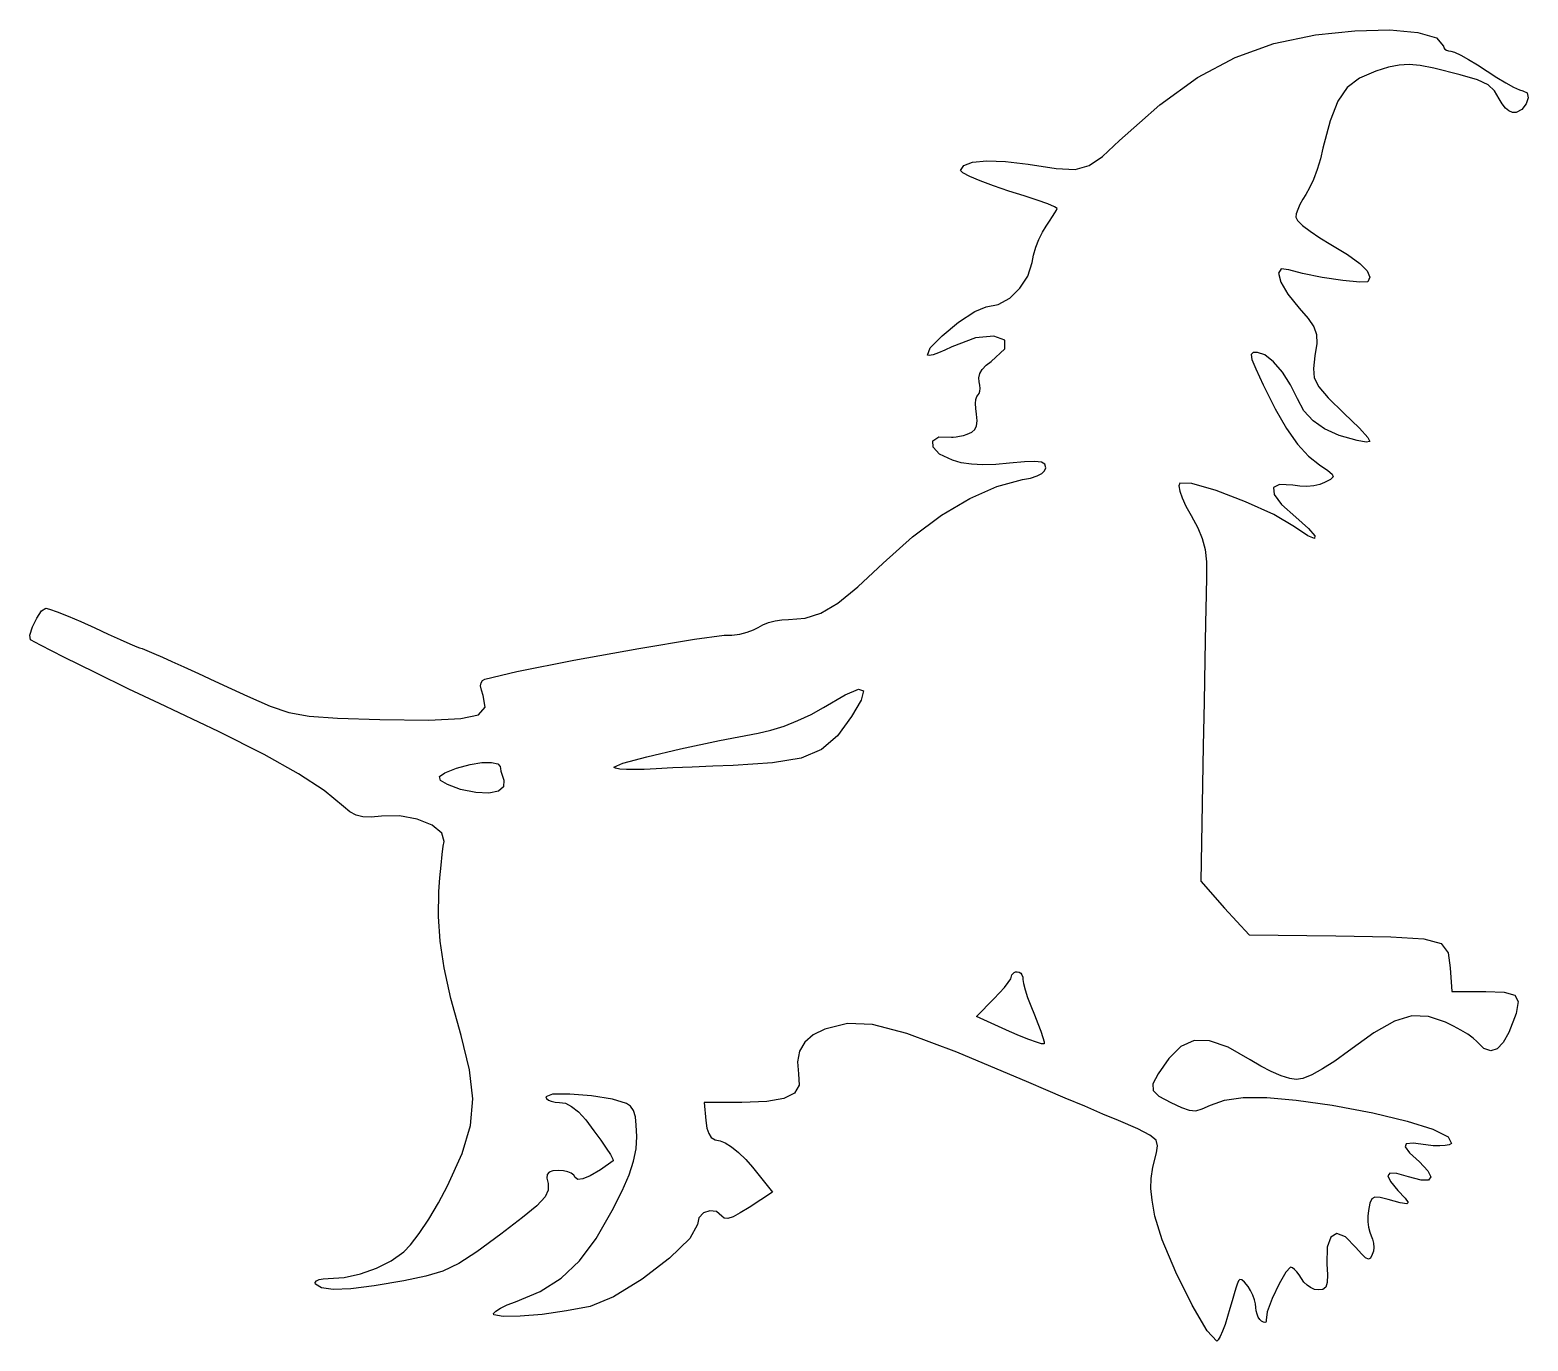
# Model space of a CAD drawing. Header units: metres. Extents: x 0 to 113, y 0 to 99.
import ezdxf

# ---------------------------------------------------------------- set-up
doc = ezdxf.new("R2010")
doc.units = ezdxf.units.M

msp = doc.modelspace()

# ---------------------------------------------------------------- linework, layer by layer
at = {"layer": 'Layer0'}
for p, q in [((60.06, 47.95), (61.71, 48.9)), ((61.71, 48.9), (62.71, 49.32)), ((62.71, 49.32), (63.09, 49.2)), ((63.09, 49.2), (62.9, 48.51)), ((59.13, 47.42), (60.06, 47.95)), ((62.9, 48.51), (62.17, 47.26)), ((56.07, 46.22), (57.09, 46.54)), ((57.09, 46.54), (58.13, 46.95)), ((58.13, 46.95), (59.13, 47.42)), ((62.17, 47.26), (61.12, 45.79)), ((49.25, 44.82), (52.18, 45.45)), ((52.18, 45.45), (55.12, 46.01)), ((55.12, 46.01), (56.07, 46.22)), ((61.12, 45.79), (59.92, 44.77)), ((46.69, 44.21), (49.25, 44.82)), ((59.92, 44.77), (58.36, 44.12)), ((31.41, 43.01), (32.29, 43.34)), ((32.29, 43.34), (33.31, 43.62)), ((33.31, 43.62), (34.21, 43.77)), ((34.21, 43.77), (34.94, 43.79)), ((34.94, 43.79), (35.42, 43.69)), ((35.42, 43.69), (35.6, 43.47)), ((35.6, 43.47), (35.61, 43.32)), ((35.61, 43.32), (35.65, 43.12)), ((35.65, 43.12), (35.71, 42.89)), ((44.2, 43.43), (44.88, 43.72)), ((44.31, 43.34), (44.2, 43.43)), ((44.64, 43.28), (44.31, 43.34)), ((45.14, 43.25), (44.64, 43.28)), ((44.88, 43.72), (46.69, 44.21)), ((45.76, 43.24), (45.14, 43.25)), ((46.48, 43.26), (45.76, 43.24)), ((47.4, 43.31), (46.48, 43.26)), ((48.65, 43.38), (47.4, 43.31)), ((50.12, 43.44), (48.65, 43.38)), ((51.68, 43.5), (50.12, 43.44)), ((53.23, 43.56), (51.68, 43.5)), ((56.2, 43.75), (53.23, 43.56)), ((58.36, 44.12), (56.2, 43.75)), ((31, 42.71), (31.41, 43.01)), ((31.06, 42.42), (31, 42.71)), ((31.59, 42.11), (31.06, 42.42)), ((32.59, 41.75), (31.59, 42.11)), ((35.71, 42.89), (35.78, 42.66)), ((35.78, 42.66), (35.86, 42.44)), ((35.86, 42.44), (35.85, 41.95)), ((33.75, 41.5), (32.59, 41.75)), ((34.73, 41.46), (33.75, 41.5)), ((35.45, 41.62), (34.73, 41.46)), ((35.85, 41.95), (35.45, 41.62)), ((74.04, 27.13), (74.23, 27.42)), ((74.23, 27.42), (74.3, 27.61)), ((74.3, 27.61), (74.32, 27.71)), ((74.32, 27.71), (74.39, 27.8)), ((74.39, 27.8), (74.48, 27.88)), ((74.48, 27.88), (74.6, 27.93)), ((74.6, 27.93), (74.73, 27.95)), ((74.73, 27.95), (74.87, 27.92)), ((74.87, 27.92), (74.99, 27.84)), ((74.99, 27.84), (75.08, 27.71)), ((75.08, 27.71), (75.14, 27.54)), ((75.14, 27.54), (75.16, 27.35)), ((75.16, 27.35), (75.2, 27.05)), ((72.96, 25.89), (73.38, 26.34)), ((73.38, 26.34), (73.75, 26.76)), ((73.75, 26.76), (74.04, 27.13)), ((75.2, 27.05), (75.32, 26.58)), ((75.32, 26.58), (75.51, 26)), ((71.63, 24.55), (72.96, 25.89)), ((75.51, 26), (75.75, 25.36)), ((75.75, 25.36), (76.02, 24.68)), ((74.13, 23.43), (71.63, 24.55)), ((76.02, 24.68), (76.28, 24.03)), ((76.28, 24.03), (76.5, 23.45)), ((74.9, 23.1), (74.13, 23.43)), ((75.6, 22.82), (74.9, 23.1)), ((76.17, 22.61), (75.6, 22.82)), ((76.5, 23.45), (76.66, 22.98)), ((76.66, 22.98), (76.75, 22.64)), ((76.57, 22.5), (76.17, 22.61)), ((76.75, 22.49), (76.57, 22.5)), ((76.75, 22.64), (76.75, 22.49))]:
    msp.add_line(p, q, dxfattribs=at)
msp.add_polyline3d([(82.47, 90.86, 0), (83.99, 92.2, 0), (85.51, 93.54, 0), (88.38, 95.61, 0), (91.21, 97.14, 0), (94.14, 98.19, 0), (97.3, 98.86, 0), (100.27, 99.16, 0), (102.92, 99.22, 0), (105.05, 99.03, 0), (106.46, 98.62, 0), (106.98, 98, 0), (107.01, 97.87, 0), (107.09, 97.77, 0), (107.21, 97.68, 0), (107.36, 97.63, 0), (107.54, 97.61, 0), (107.82, 97.53, 0), (108.29, 97.32, 0), (108.89, 96.99, 0), (109.57, 96.58, 0), (110.29, 96.11, 0), (111.02, 95.63, 0), (111.71, 95.22, 0), (112.29, 94.89, 0), (112.74, 94.68, 0), (113, 94.6, 0), (113.32, 94.45, 0), (113.39, 94.07, 0), (113.24, 93.62, 0), (112.92, 93.2, 0), (112.48, 92.97, 0), (112.21, 92.97, 0), (111.94, 93.09, 0), (111.67, 93.31, 0), (111.42, 93.62, 0), (111.19, 94, 0), (110.85, 94.61, 0), (110.36, 95.06, 0), (109.55, 95.44, 0), (108.24, 95.83, 0), (106.25, 96.32, 0), (105.22, 96.52, 0), (104.39, 96.6, 0), (103.63, 96.56, 0), (102.82, 96.4, 0), (101.86, 96.11, 0), (100.62, 95.58, 0), (99.69, 94.86, 0), (98.98, 93.82, 0), (98.4, 92.33, 0), (97.86, 90.26, 0), (97.67, 89.46, 0), (97.42, 88.66, 0), (97.14, 87.91, 0), (96.85, 87.26, 0), (96.57, 86.77, 0), (96.33, 86.4, 0), (96.11, 86.01, 0), (95.95, 85.63, 0), (95.84, 85.31, 0), (95.8, 85.05, 0), (95.93, 84.8, 0), (96.31, 84.43, 0), (96.89, 83.98, 0), (97.62, 83.49, 0), (98.46, 82.99, 0), (99.73, 82.22, 0), (100.65, 81.55, 0), (101.21, 80.98, 0), (101.41, 80.51, 0), (101.26, 80.15, 0), (100.66, 80.12, 0), (99.38, 80.25, 0), (97.81, 80.49, 0), (96.31, 80.78, 0), (95.28, 81.06, 0), (94.69, 81.13, 0), (94.49, 80.8, 0), (94.67, 80.14, 0), (95.2, 79.23, 0), (96.06, 78.17, 0), (96.75, 77.38, 0), (97.18, 76.75, 0), (97.37, 76.17, 0), (97.39, 75.48, 0), (97.26, 74.56, 0), (97.15, 73.59, 0), (97.21, 72.88, 0), (97.55, 72.21, 0), (98.26, 71.39, 0), (99.45, 70.22, 0), (100.62, 69.07, 0), (101.26, 68.38, 0), (101.42, 68.07, 0), (101.13, 68.03, 0), (100.44, 68.16, 0), (99.1, 68.54, 0), (97.99, 69.03, 0), (97.11, 69.64, 0), (96.42, 70.39, 0), (95.93, 71.29, 0), (95.41, 72.37, 0), (94.79, 73.33, 0), (94.12, 74.11, 0), (93.47, 74.63, 0), (92.92, 74.82, 0), (92.57, 74.8, 0), (92.42, 74.66, 0), (92.48, 74.29, 0), (92.79, 73.57, 0), (93.35, 72.37, 0), (94.25, 70.54, 0), (95.1, 69.05, 0), (95.94, 67.86, 0), (96.76, 66.96, 0), (97.6, 66.31, 0), (98.23, 65.88, 0), (98.57, 65.6, 0), (98.63, 65.4, 0), (98.44, 65.21, 0), (97.99, 64.97, 0), (97.62, 64.82, 0), (97.17, 64.72, 0), (96.65, 64.67, 0), (96.11, 64.69, 0), (95.58, 64.76, 0), (94.58, 64.83, 0), (94.12, 64.59, 0), (94.17, 64.07, 0), (94.73, 63.31, 0), (95.8, 62.35, 0), (96.78, 61.5, 0), (97.25, 60.94, 0), (97.23, 60.74, 0), (96.71, 60.94, 0), (95.71, 61.62, 0), (94.15, 62.54, 0), (92, 63.52, 0), (89.77, 64.37, 0), (87.95, 64.9, 0), (87.03, 64.93, 0), (86.96, 64.71, 0), (87.02, 64.32, 0), (87.2, 63.8, 0), (87.49, 63.18, 0), (87.89, 62.48, 0), (88.39, 61.55, 0), (88.73, 60.73, 0), (88.94, 59.9, 0), (89.04, 58.97, 0), (89.05, 57.84, 0), (89.02, 56.5, 0), (88.97, 54.33, 0), (88.92, 51.56, 0), (88.86, 48.38, 0), (88.79, 45.02, 0), (88.62, 34.79, 0), (90.42, 32.77, 0), (92.27, 30.75, 0), (98.85, 30.66, 0), (102.99, 30.6, 0), (105.5, 30.44, 0), (106.82, 30.08, 0), (107.34, 29.38, 0), (107.49, 28.25, 0), (107.62, 26.45, 0), (110.2, 26.45, 0), (111.59, 26.39, 0), (112.38, 26.18, 0), (112.65, 25.69, 0), (112.48, 24.79, 0), (111.92, 23.35, 0), (111.51, 22.58, 0), (111.06, 22.12, 0), (110.57, 21.97, 0), (110.05, 22.15, 0), (109.51, 22.66, 0), (109.23, 22.92, 0), (108.82, 23.22, 0), (108.31, 23.53, 0), (107.74, 23.84, 0), (107.15, 24.12, 0), (105.84, 24.56, 0), (104.6, 24.6, 0), (103.28, 24.21, 0), (101.72, 23.33, 0), (99.8, 21.93, 0), (98.77, 21.19, 0), (97.84, 20.6, 0), (97.02, 20.15, 0), (96.35, 19.88, 0), (95.84, 19.78, 0), (95.35, 19.86, 0), (94.71, 20.07, 0), (93.95, 20.4, 0), (93.15, 20.81, 0), (92.36, 21.29, 0), (90.68, 22.24, 0), (89.28, 22.73, 0), (88.11, 22.75, 0), (87.1, 22.29, 0), (86.21, 21.37, 0), (85.38, 20.23, 0), (84.98, 19.47, 0), (85, 18.97, 0), (85.45, 18.54, 0), (86.34, 18.06, 0), (87.15, 17.67, 0), (87.74, 17.46, 0), (88.23, 17.43, 0), (88.72, 17.56, 0), (89.35, 17.84, 0), (90.42, 18.24, 0), (91.83, 18.43, 0), (93.62, 18.43, 0), (95.84, 18.24, 0), (98.55, 17.84, 0), (101.64, 17.27, 0), (104.23, 16.65, 0), (106.17, 16.03, 0), (107.33, 15.46, 0), (107.58, 14.96, 0), (107.42, 14.86, 0), (107.11, 14.79, 0), (106.7, 14.76, 0), (106.2, 14.78, 0), (105.64, 14.84, 0), (104.68, 14.97, 0), (104.16, 14.93, 0), (104.08, 14.69, 0), (104.42, 14.24, 0), (105.17, 13.55, 0), (105.81, 12.89, 0), (106.03, 12.43, 0), (105.85, 12.18, 0), (105.29, 12.18, 0), (104.35, 12.43, 0), (103.46, 12.68, 0), (102.93, 12.71, 0), (102.77, 12.51, 0), (102.97, 12.07, 0), (103.54, 11.4, 0), (104.08, 10.81, 0), (104.31, 10.48, 0), (104.2, 10.38, 0), (103.7, 10.46, 0), (102.81, 10.71, 0), (102.19, 10.86, 0), (101.79, 10.89, 0), (101.55, 10.76, 0), (101.4, 10.44, 0), (101.3, 9.89, 0), (101.25, 9.46, 0), (101.26, 9.02, 0), (101.31, 8.61, 0), (101.4, 8.24, 0), (101.52, 7.96, 0), (101.62, 7.7, 0), (101.69, 7.4, 0), (101.71, 7.09, 0), (101.68, 6.8, 0), (101.6, 6.54, 0), (101.47, 6.28, 0), (101.31, 6.19, 0), (101.09, 6.29, 0), (100.78, 6.59, 0), (100.36, 7.09, 0), (99.57, 7.88, 0), (98.92, 8.14, 0), (98.45, 7.87, 0), (98.19, 7.1, 0), (98.16, 5.85, 0), (98.21, 5, 0), (98.19, 4.43, 0), (98.08, 4.08, 0), (97.86, 3.91, 0), (97.52, 3.87, 0), (97.23, 3.91, 0), (96.93, 4.04, 0), (96.66, 4.22, 0), (96.41, 4.46, 0), (96.23, 4.73, 0), (96.06, 5, 0), (95.89, 5.24, 0), (95.72, 5.42, 0), (95.55, 5.55, 0), (95.41, 5.59, 0), (95.05, 5.22, 0), (94.54, 4.33, 0), (94.03, 3.22, 0), (93.65, 2.21, 0), (93.56, 1.59, 0), (93.57, 1.48, 0), (93.53, 1.42, 0), (93.46, 1.4, 0), (93.36, 1.43, 0), (93.22, 1.5, 0), (93.09, 1.62, 0), (92.97, 1.8, 0), (92.88, 2.03, 0), (92.81, 2.28, 0), (92.79, 2.54, 0), (92.76, 2.81, 0), (92.67, 3.13, 0), (92.55, 3.48, 0), (92.38, 3.82, 0), (92.19, 4.13, 0), (91.92, 4.46, 0), (91.72, 4.63, 0), (91.58, 4.66, 0), (91.47, 4.55, 0), (91.37, 4.3, 0), (91.27, 4.01, 0), (91.14, 3.57, 0), (90.99, 3.04, 0), (90.82, 2.45, 0), (90.64, 1.85, 0), (90.45, 1.26, 0), (90.26, 0.75, 0), (90.08, 0.35, 0), (89.93, 0.09, 0), (89.82, 0, 0), (89.1, 0.78, 0), (87.97, 2.71, 0), (86.73, 5.2, 0), (85.69, 7.65, 0), (85.13, 9.46, 0), (84.93, 10.65, 0), (84.83, 11.54, 0), (84.85, 12.31, 0), (84.99, 13.15, 0), (85.26, 14.23, 0), (85.35, 14.78, 0), (85.23, 15.2, 0), (84.77, 15.59, 0), (83.86, 16.05, 0), (82.38, 16.68, 0), (81.21, 17.18, 0), (79.83, 17.77, 0), (78.36, 18.39, 0), (76.9, 19.01, 0), (75.59, 19.56, 0), (70.16, 21.85, 0), (66.38, 23.27, 0), (63.78, 23.96, 0), (61.87, 24.02, 0), (60.15, 23.61, 0), (59.28, 23.18, 0), (58.65, 22.62, 0), (58.25, 21.94, 0), (58.09, 21.13, 0), (58.17, 20.21, 0), (58.21, 19.36, 0), (57.86, 18.75, 0), (57.06, 18.35, 0), (55.76, 18.13, 0), (53.87, 18.06, 0), (51.03, 18.06, 0), (51.16, 16.68, 0), (51.24, 16.12, 0), (51.37, 15.7, 0), (51.57, 15.41, 0), (51.85, 15.23, 0), (52.24, 15.14, 0), (52.61, 14.99, 0), (53.09, 14.69, 0), (53.62, 14.26, 0), (54.17, 13.74, 0), (54.69, 13.16, 0), (56.19, 11.27, 0), (54.43, 10.1, 0), (53.76, 9.69, 0), (53.23, 9.41, 0), (52.83, 9.28, 0), (52.54, 9.3, 0), (52.37, 9.46, 0), (51.97, 9.8, 0), (51.47, 9.86, 0), (50.98, 9.69, 0), (50.63, 9.32, 0), (50.52, 8.82, 0), (49.95, 7.76, 0), (48.41, 6.26, 0), (46.33, 4.68, 0), (44.17, 3.35, 0), (42.39, 2.62, 0), (40.61, 2.28, 0), (38.77, 2.02, 0), (37.1, 1.87, 0), (35.81, 1.85, 0), (35.12, 1.98, 0), (35.08, 2.09, 0), (35.25, 2.27, 0), (35.61, 2.49, 0), (36.12, 2.73, 0), (36.76, 2.97, 0), (38.61, 3.74, 0), (40.2, 4.75, 0), (41.59, 6.07, 0), (42.85, 7.76, 0), (44.07, 9.89, 0), (44.82, 11.36, 0), (45.35, 12.57, 0), (45.69, 13.61, 0), (45.87, 14.55, 0), (45.92, 15.48, 0), (45.89, 16.33, 0), (45.82, 16.97, 0), (45.68, 17.44, 0), (45.45, 17.77, 0), (45.14, 17.97, 0), (44.08, 18.3, 0), (42.51, 18.55, 0), (40.86, 18.69, 0), (39.56, 18.68, 0), (39.04, 18.49, 0), (39.09, 18.35, 0), (39.24, 18.23, 0), (39.46, 18.14, 0), (39.75, 18.08, 0), (40.07, 18.06, 0), (40.53, 17.99, 0), (41, 17.75, 0), (41.51, 17.34, 0), (42.06, 16.73, 0), (42.69, 15.91, 0), (43.2, 15.21, 0), (43.62, 14.6, 0), (43.94, 14.11, 0), (44.12, 13.77, 0), (44.15, 13.63, 0), (43.18, 12.96, 0), (42.41, 12.51, 0), (41.84, 12.27, 0), (41.47, 12.22, 0), (41.27, 12.38, 0), (41.17, 12.55, 0), (40.97, 12.7, 0), (40.7, 12.81, 0), (40.38, 12.88, 0), (40.03, 12.9, 0), (39.57, 12.88, 0), (39.29, 12.79, 0), (39.14, 12.61, 0), (39.12, 12.33, 0), (39.21, 11.91, 0), (39.23, 11.42, 0), (38.99, 10.9, 0), (38.37, 10.24, 0), (37.29, 9.34, 0), (35.64, 8.08, 0), (33.83, 6.75, 0), (32.46, 5.86, 0), (31.25, 5.29, 0), (29.95, 4.9, 0), (28.29, 4.56, 0), (26.06, 4.18, 0), (24.29, 3.96, 0), (22.96, 3.91, 0), (22.07, 4.02, 0), (21.62, 4.3, 0), (21.59, 4.44, 0), (21.68, 4.56, 0), (21.89, 4.65, 0), (22.19, 4.71, 0), (22.57, 4.73, 0), (23.79, 4.82, 0), (25.03, 5.09, 0), (26.23, 5.52, 0), (27.34, 6.08, 0), (28.29, 6.75, 0), (28.81, 7.29, 0), (29.46, 8.15, 0), (30.18, 9.23, 0), (30.91, 10.45, 0), (31.6, 11.74, 0), (32.7, 14.2, 0), (33.34, 16.31, 0), (33.52, 18.34, 0), (33.28, 20.53, 0), (32.63, 23.13, 0), (31.86, 25.92, 0), (31.34, 28.23, 0), (31.04, 30.25, 0), (30.92, 32.12, 0), (30.95, 34.01, 0), (31.03, 35.05, 0), (31.12, 36.01, 0), (31.2, 36.82, 0), (31.28, 37.44, 0), (31.34, 37.8, 0), (31.17, 38.44, 0), (30.44, 39.03, 0), (29.31, 39.49, 0), (27.97, 39.75, 0), (26.61, 39.73, 0), (25.82, 39.65, 0), (25.19, 39.66, 0), (24.68, 39.79, 0), (24.21, 40.05, 0), (23.73, 40.46, 0), (22.26, 41.66, 0), (20.32, 42.93, 0), (17.72, 44.39, 0), (14.28, 46.12, 0), (9.8, 48.25, 0), (7.49, 49.34, 0), (4.94, 50.58, 0), (2.57, 51.75, 0), (0.79, 52.65, 0), (0.04, 53.06, 0), (0, 53.43, 0), (0.19, 54.04, 0), (0.52, 54.71, 0), (0.88, 55.25, 0), (1.2, 55.47, 0), (1.49, 55.39, 0), (2.07, 55.18, 0), (2.88, 54.85, 0), (3.84, 54.44, 0), (4.9, 53.96, 0), (5.92, 53.49, 0), (6.83, 53.08, 0), (7.57, 52.75, 0), (8.08, 52.54, 0), (8.29, 52.46, 0), (8.48, 52.41, 0), (8.85, 52.26, 0), (9.38, 52.03, 0), (10.02, 51.75, 0), (10.74, 51.43, 0), (11.64, 51.02, 0), (12.75, 50.51, 0), (13.99, 49.94, 0), (15.26, 49.35, 0), (16.46, 48.81, 0), (18.19, 48.04, 0), (19.59, 47.57, 0), (21.13, 47.29, 0), (23.27, 47.14, 0), (26.48, 47.04, 0), (30.2, 46.99, 0), (32.62, 47.1, 0), (33.96, 47.4, 0), (34.45, 47.97, 0), (34.31, 48.85, 0), (34.17, 49.26, 0), (34.11, 49.58, 0), (34.14, 49.82, 0), (34.25, 49.99, 0), (34.44, 50.09, 0), (36.86, 50.67, 0), (41.17, 51.52, 0), (46.08, 52.41, 0), (50.3, 53.12, 0), (52.54, 53.41, 0), (53.13, 53.42, 0), (53.72, 53.5, 0), (54.28, 53.64, 0), (54.76, 53.81, 0), (55.12, 54.01, 0), (55.46, 54.2, 0), (55.9, 54.37, 0), (56.4, 54.5, 0), (56.91, 54.58, 0), (57.4, 54.61, 0), (58.67, 54.71, 0), (59.87, 55.09, 0), (61.15, 55.85, 0), (62.66, 57.07, 0), (64.58, 58.87, 0), (66.8, 60.85, 0), (68.99, 62.49, 0), (71.13, 63.77, 0), (73.18, 64.68, 0), (75.11, 65.19, 0), (75.73, 65.31, 0), (76.22, 65.47, 0), (76.58, 65.66, 0), (76.8, 65.86, 0), (76.88, 66.09, 0), (76.81, 66.35, 0), (76.55, 66.5, 0), (76.06, 66.56, 0), (75.27, 66.53, 0), (74.13, 66.43, 0), (73.1, 66.34, 0), (72.13, 66.32, 0), (71.26, 66.36, 0), (70.48, 66.47, 0), (69.83, 66.65, 0), (68.85, 67.11, 0), (68.35, 67.65, 0), (68.33, 68.13, 0), (68.79, 68.42, 0), (69.74, 68.41, 0), (69.88, 68.4, 0), (70.1, 68.42, 0), (70.36, 68.47, 0), (70.65, 68.54, 0), (70.94, 68.63, 0), (71.29, 68.78, 0), (71.52, 68.98, 0), (71.64, 69.26, 0), (71.68, 69.63, 0), (71.63, 70.13, 0), (71.58, 70.56, 0), (71.57, 70.94, 0), (71.6, 71.25, 0), (71.67, 71.48, 0), (71.76, 71.6, 0), (71.85, 71.71, 0), (71.9, 71.88, 0), (71.92, 72.09, 0), (71.9, 72.33, 0), (71.85, 72.58, 0), (71.82, 72.9, 0), (71.9, 73.22, 0), (72.08, 73.53, 0), (72.36, 73.84, 0), (72.75, 74.13, 0), (73.78, 75.08, 0), (73.78, 75.75, 0), (72.96, 76.05, 0), (71.56, 75.91, 0), (69.78, 75.25, 0), (69.25, 74.99, 0), (68.77, 74.78, 0), (68.36, 74.64, 0), (68.07, 74.58, 0), (67.93, 74.61, 0), (68.14, 75.15, 0), (69.05, 76.08, 0), (70.29, 77.1, 0), (71.51, 77.92, 0), (72.36, 78.26, 0), (73.29, 78.44, 0), (74.17, 78.93, 0), (74.93, 79.67, 0), (75.52, 80.59, 0), (75.85, 81.61, 0), (75.96, 82.17, 0), (76.14, 82.77, 0), (76.37, 83.37, 0), (76.64, 83.91, 0), (76.92, 84.37, 0), (77.17, 84.74, 0), (77.39, 85.09, 0), (77.57, 85.38, 0), (77.69, 85.59, 0), (77.74, 85.7, 0), (77.55, 85.83, 0), (77.03, 86.05, 0), (76.24, 86.34, 0), (75.24, 86.67, 0), (74.08, 87.03, 0), (72.93, 87.42, 0), (71.92, 87.79, 0), (71.13, 88.13, 0), (70.61, 88.4, 0), (70.43, 88.58, 0), (70.67, 88.97, 0), (71.35, 89.22, 0), (72.42, 89.31, 0), (73.84, 89.26, 0), (75.54, 89.05, 0), (77.68, 88.74, 0), (79.11, 88.67, 0), (80.17, 88.95, 0), (81.17, 89.65, 0), (82.47, 90.86, 0)], dxfattribs=at)

doc.saveas('drawing.dxf')
